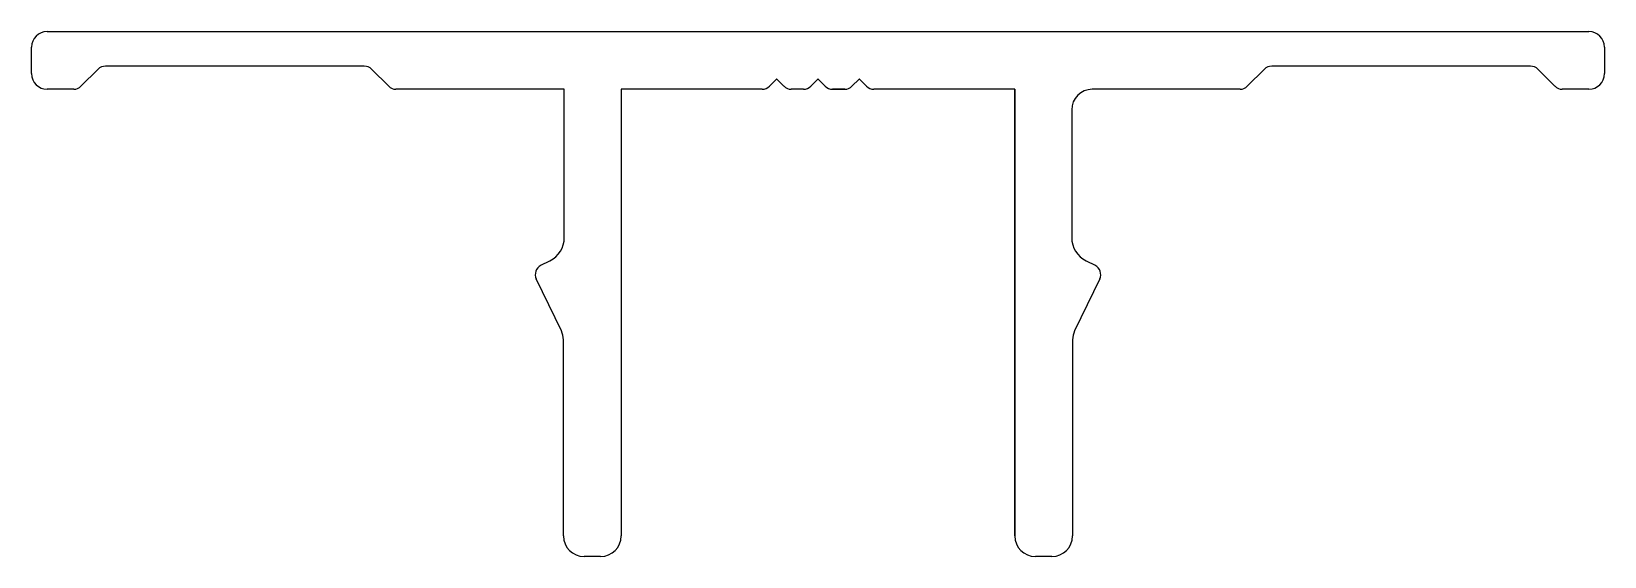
# Model space of a CAD drawing. Header units: inches. Extents: x -19.2 to 18.9, y 1.4 to 14.1.
import ezdxf

# ---------------------------------------------------------------- set-up
doc = ezdxf.new("R2010")
doc.units = ezdxf.units.IN
doc.header["$MEASUREMENT"] = 0
doc.layers.add('1', color=7, linetype='Continuous')

msp = doc.modelspace()

# ---------------------------------------------------------------- linework, layer by layer
at = {"layer": '1', "color": 6, "linetype": 'Continuous'}
for p, q in [((-18.806, 14.117), (18.535, 14.117)), ((-19.186, 13.097), (-19.186, 13.737)), ((18.915, 13.737), (18.915, 13.097)), ((-17.573, 13.204), (-17.986, 12.79)), ((-11.124, 13.277), (-17.396, 13.277)), ((-10.534, 12.79), (-10.948, 13.204)), ((-1.141, 12.961), (-1.312, 12.79)), ((-0.959, 12.79), (-1.13, 12.961)), ((-0.141, 12.961), (-0.312, 12.79)), ((0.041, 12.79), (-0.13, 12.961)), ((0.859, 12.961), (0.688, 12.79)), ((1.041, 12.79), (0.87, 12.961)), ((10.677, 13.204), (10.263, 12.79)), ((17.125, 13.277), (10.853, 13.277)), ((17.715, 12.79), (17.302, 13.204)), ((-18.163, 12.717), (-18.806, 12.717)), ((-6.28, 12.717), (-10.357, 12.717)), ((-6.28, 9.127), (-6.28, 12.717)), ((-1.489, 12.717), (-4.902, 12.717)), ((-4.902, 12.717), (-4.902, 1.902)), ((-0.489, 12.717), (-0.782, 12.717)), ((0.511, 12.717), (0.218, 12.717)), ((0.218, 12.717), (0.511, 12.717)), ((0.511, 12.717), (0.218, 12.717)), ((0.218, 12.717), (0.511, 12.717)), ((0.511, 12.717), (0.218, 12.717)), ((4.631, 12.717), (1.218, 12.717)), ((1.218, 12.717), (1.218, 12.717)), ((4.631, 1.902), (4.631, 12.717)), ((4.631, 12.717), (4.631, 1.902)), ((10.086, 12.717), (6.509, 12.717)), ((18.535, 12.717), (17.892, 12.717)), ((6.009, 12.217), (6.009, 9.127)), ((-6.845, 8.456), (-6.63, 8.562)), ((6.359, 8.562), (6.574, 8.456)), ((-6.352, 6.865), (-6.959, 8.123)), ((6.688, 8.123), (6.081, 6.865)), ((-6.302, 1.902), (-6.302, 6.648)), ((6.031, 6.648), (6.031, 1.902)), ((-5.402, 1.402), (-5.802, 1.402)), ((5.531, 1.402), (5.131, 1.402))]:
    msp.add_line(p, q, dxfattribs=at)
for centre, radius, start, end in [((-18.806, 13.737), 0.38, 90, 180), ((18.535, 13.737), 0.38, 0, 90), ((-18.806, 13.097), 0.38, 180, 270), ((-17.396, 13.027), 0.25, 90, 135), ((-11.124, 13.027), 0.25, 45, 90), ((-1.135, 12.955), 0.008, 45, 135), ((-0.135, 12.955), 0.008, 45, 135), ((0.864, 12.955), 0.008, 45, 135), ((10.853, 13.027), 0.25, 90, 135), ((17.125, 13.027), 0.25, 45, 90), ((18.535, 13.097), 0.38, 270, 0), ((-18.163, 12.967), 0.25, 270, 315), ((-10.357, 12.967), 0.25, 225, 270), ((-1.489, 12.967), 0.25, 270, 315), ((-0.782, 12.967), 0.25, 225, 270), ((-0.489, 12.967), 0.25, 270, 315), ((0.218, 12.967), 0.25, 225, 270), ((0.511, 12.967), 0.25, 270, 315), ((1.218, 12.967), 0.25, 225, 270), ((6.509, 12.217), 0.5, 90, 180), ((10.086, 12.967), 0.25, 270, 315), ((17.892, 12.967), 0.25, 225, 270), ((-6.91, 9.127), 0.63, 296.3784, 0), ((6.639, 9.127), 0.63, 180, 243.6216), ((-6.733, 8.232), 0.25, 116.3784, 205.7481), ((6.462, 8.232), 0.25, 334.2519, 63.6216), ((-6.802, 6.648), 0.5, 0, 25.7481), ((6.531, 6.648), 0.5, 154.2519, 180), ((-5.802, 1.902), 0.5, 180, 270), ((-5.402, 1.902), 0.5, 270, 0), ((5.131, 1.902), 0.5, 180, 270), ((5.531, 1.902), 0.5, 270, 0)]:
    msp.add_arc(centre, radius, start, end, dxfattribs=at)

doc.saveas('drawing.dxf')
